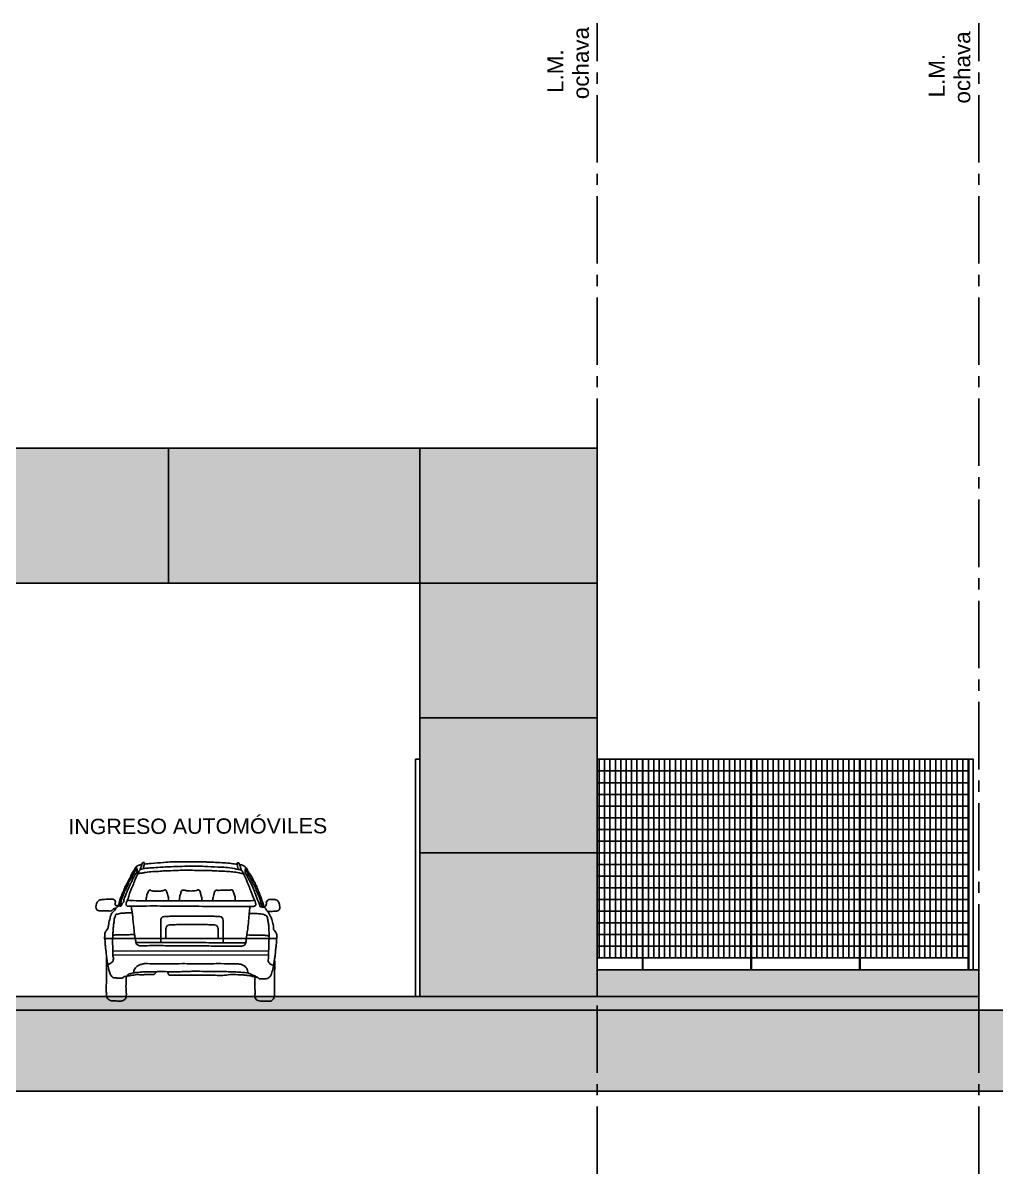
# Model space of a CAD drawing. Header units: inches. Extents: x -309 to 190, y -1585 to -1350.
# Drawn here: x 160.18 to 171, y -1442.28 to -1429.48 of the extents above; entities that cross this region are included whole.
import ezdxf

# ---------------------------------------------------------------- set-up
doc = ezdxf.new("R2010")
doc.units = ezdxf.units.IN
doc.header["$MEASUREMENT"] = 0
doc.linetypes.add('CENTER2', pattern=[1.125, 0.75, -0.125, 0.125, -0.125])
doc.linetypes.add('HIDDEN', pattern=[0.375, 0.25, -0.125])
doc.layers.get('0').update_dxf_attribs({"color": 9, "linetype": 'CONTINUOUS'})
for name, color, linetype in [('03', 9, 'CONTINUOUS'), ('10-TEXTO', 9, 'CONTINUOUS'), ('color gris', 9, 'CONTINUOUS'), ('condensador', 9, 'HIDDEN'), ('esca', 9, 'CONTINUOUS'), ('FMR', 9, 'CONTINUOUS'), ('lm', 9, 'HIDDEN'), ('referencias', 9, 'CONTINUOUS'), ('TEXT-CARP', 9, 'CONTINUOUS')]:
    doc.layers.add(name, color=color, linetype=linetype)
doc.styles.add('ARIAL', font='arial.ttf', dxfattribs={"height": 0.225})
doc.styles.add('ROMANS', font='arial.ttf')

# ---------------------------------------------------------------- blocks, each defined once
blk = doc.blocks.new('qweqe')
at = {"color": 7}
for p, q in [((547.469, 120.459), (547.485, 120.458)), ((548.534, 120.457), (548.518, 120.456)), ((547.043, 119.614), (548.956, 119.614)), ((547.137, 119.477), (548.87, 119.473)), ((547.137, 119.434), (548.865, 119.43))]:
    blk.add_line(p, q, dxfattribs=at)
for points, knots in [([(547.437, 120.377), (547.44, 120.389), (547.449, 120.413), (547.459, 120.44), (547.465, 120.457), (547.469, 120.459)], [0.00089717, 0.00089717, 0.00089717, 0.00089717, 0.00705848, 0.01367692, 0.01585466, 0.01585466, 0.01585466, 0.01585466]), ([(548.18, 120.465), (548.154, 120.465), (548.092, 120.466), (548.002, 120.468), (547.9, 120.466), (547.802, 120.468), (547.687, 120.458), (547.582, 120.451), (547.51, 120.445), (547.484, 120.44)], [0, 0, 0, 0, 0.0130865, 0.0315417, 0.0459743, 0.0647681, 0.0815991, 0.1048393, 0.1182554, 0.1182554, 0.1182554, 0.1182554]), ([(548.518, 120.44), (548.507, 120.442), (548.472, 120.444), (548.41, 120.455), (548.334, 120.457), (548.256, 120.462), (548.206, 120.463), (548.18, 120.464)], [0.90956096, 0.90956096, 0.90956096, 0.90956096, 0.91516129, 0.92740666, 0.94165728, 0.95360429, 0.96715149, 0.96715149, 0.96715149, 0.96715149]), ([(547.399, 120.413), (547.368, 120.37), (547.363, 120.358), (547.345, 120.331), (547.325, 120.292), (547.303, 120.243), (547.273, 120.2), (547.257, 120.142), (547.23, 120.093), (547.216, 120.045), (547.205, 120.012), (547.199, 119.99), (547.193, 119.974), (547.184, 119.96), (547.166, 119.947), (547.152, 119.919), (547.121, 119.902), (547.116, 119.874), (547.104, 119.857), (547.104, 119.835), (547.095, 119.808), (547.088, 119.774), (547.084, 119.746), (547.081, 119.725), (547.072, 119.715), (547.065, 119.701), (547.049, 119.69), (547.047, 119.67), (547.045, 119.648), (547.044, 119.629), (547.043, 119.612), (547.045, 119.601), (547.054, 119.59), (547.047, 119.569), (547.052, 119.539), (547.053, 119.502), (547.063, 119.453), (547.064, 119.399), (547.076, 119.342), (547.083, 119.29), (547.095, 119.249), (547.103, 119.22), (547.116, 119.199), (547.131, 119.179), (547.161, 119.176), (547.191, 119.173), (547.22, 119.172), (547.243, 119.174), (547.253, 119.185), (547.264, 119.191), (547.274, 119.193), (547.288, 119.191), (547.296, 119.206), (547.312, 119.218), (547.338, 119.225), (547.369, 119.234), (547.413, 119.235), (547.471, 119.244), (547.544, 119.242), (547.63, 119.246), (547.751, 119.245), (547.874, 119.243), (547.988, 119.249), (548.086, 119.249), (548.193, 119.248), (548.301, 119.249), (548.383, 119.246), (548.445, 119.244), (548.502, 119.242), (548.561, 119.238), (548.614, 119.235), (548.66, 119.224), (548.694, 119.205), (548.725, 119.192), (548.747, 119.179), (548.757, 119.168), (548.767, 119.165), (548.79, 119.166), (548.818, 119.165), (548.851, 119.164), (548.87, 119.18), (548.889, 119.195), (548.898, 119.222), (548.907, 119.25), (548.918, 119.283), (548.924, 119.319), (548.928, 119.358), (548.934, 119.397), (548.941, 119.436), (548.943, 119.479), (548.949, 119.52), (548.953, 119.562), (548.954, 119.599), (548.959, 119.629), (548.96, 119.652), (548.956, 119.667), (548.944, 119.682), (548.933, 119.699), (548.92, 119.717), (548.923, 119.736), (548.92, 119.757), (548.911, 119.782), (548.908, 119.81), (548.901, 119.836), (548.886, 119.861), (548.872, 119.891), (548.85, 119.921), (548.833, 119.945), (548.819, 119.962), (548.802, 119.96), (548.79, 119.967), (548.771, 119.968), (548.768, 119.994), (548.746, 120.036), (548.723, 120.097), (548.701, 120.159), (548.677, 120.213), (548.651, 120.261), (548.629, 120.304), (548.616, 120.329), (548.607, 120.345), (548.604, 120.358), (548.604, 120.372), (548.608, 120.385), (548.613, 120.397), (548.61, 120.409), (548.601, 120.415), (548.586, 120.426), (548.567, 120.431), (548.552, 120.435), (548.544, 120.436), (548.544, 120.437)], [0.1427516, 0.1427516, 0.1427516, 0.1427516, 0.1441207, 0.1491577, 0.1592131, 0.1662954, 0.1767689, 0.1855494, 0.1967554, 0.2051715, 0.2106866, 0.2148044, 0.2165516, 0.2192272, 0.2231216, 0.2279667, 0.2344574, 0.2396988, 0.2417508, 0.2447679, 0.2503915, 0.2562398, 0.2625008, 0.2646156, 0.2670974, 0.2692619, 0.2723491, 0.2761324, 0.2791232, 0.2837165, 0.2857809, 0.2876726, 0.2890104, 0.2927793, 0.2976017, 0.3047458, 0.3115836, 0.3228817, 0.3319707, 0.341553, 0.3493995, 0.3535351, 0.3570373, 0.3619053, 0.3651923, 0.3718659, 0.3771463, 0.3804333, 0.3827283, 0.3845789, 0.3866954, 0.3880729, 0.3909937, 0.3942555, 0.398394, 0.4040732, 0.4109949, 0.4202495, 0.4340319, 0.4481112, 0.4641835, 0.4954098, 0.51109, 0.5223418, 0.545301, 0.5652758, 0.5772893, 0.5873935, 0.5965795, 0.6064622, 0.6172914, 0.6239172, 0.6299773, 0.6370636, 0.6412013, 0.6429937, 0.6444456, 0.6465118, 0.6543688, 0.6589833, 0.6626123, 0.6668312, 0.6710489, 0.6763449, 0.6821303, 0.6886547, 0.6948862, 0.702056, 0.7087711, 0.7149814, 0.7239743, 0.7301846, 0.7361529, 0.7430687, 0.7453625, 0.747978, 0.7507787, 0.7551725, 0.7585599, 0.7610831, 0.7645543, 0.7695644, 0.7744681, 0.7790389, 0.7829391, 0.7892012, 0.7959495, 0.8016858, 0.8046248, 0.8060023, 0.8100116, 0.8119047, 0.8143755, 0.8213364, 0.8372718, 0.8468576, 0.8551737, 0.8673872, 0.8746748, 0.879399, 0.8819641, 0.8838557, 0.8861495, 0.8889869, 0.8911018, 0.8925526, 0.894527, 0.8969663, 0.9012549, 0.9047667, 0.9051149, 0.9051149, 0.9051149, 0.9051149]), ([(547.395, 120.407), (547.397, 120.401), (547.402, 120.39), (547.409, 120.374), (547.403, 120.359), (547.396, 120.343), (547.381, 120.324), (547.364, 120.294), (547.35, 120.254), (547.326, 120.218), (547.312, 120.177), (547.293, 120.138), (547.275, 120.092), (547.259, 120.052), (547.255, 120.019), (547.238, 120.002), (547.233, 119.986), (547.222, 119.971), (547.208, 119.977), (547.198, 119.977), (547.194, 119.976)], [0.00393246, 0.00393246, 0.00393246, 0.00393246, 0.00694879, 0.01010811, 0.01212537, 0.01485463, 0.01885172, 0.0245582, 0.03238138, 0.04019022, 0.04641738, 0.05424055, 0.06257681, 0.07160269, 0.07590429, 0.07928738, 0.08300537, 0.08496544, 0.08747661, 0.08969513, 0.08969513, 0.08969513, 0.08969513]), ([(547.472, 120.389), (547.475, 120.4), (547.481, 120.422), (547.486, 120.445), (547.485, 120.457)], [0.0017489, 0.0017489, 0.0017489, 0.0017489, 0.00757716, 0.01366641, 0.01366641, 0.01366641, 0.01366641]), ([(548.529, 120.387), (548.526, 120.398), (548.521, 120.42), (548.517, 120.444), (548.518, 120.456)], [0.0017489, 0.0017489, 0.0017489, 0.0017489, 0.00757716, 0.01366641, 0.01366641, 0.01366641, 0.01366641]), ([(548.563, 120.374), (548.561, 120.386), (548.552, 120.41), (548.544, 120.438), (548.537, 120.454), (548.534, 120.457)], [0.00089717, 0.00089717, 0.00089717, 0.00089717, 0.00705848, 0.01367692, 0.01585466, 0.01585466, 0.01585466, 0.01585466]), ([(547.67, 119.57), (547.669, 119.582), (547.667, 119.615), (547.671, 119.665), (547.665, 119.724), (547.669, 119.773), (547.666, 119.813), (547.672, 119.836), (547.681, 119.851), (547.698, 119.859), (547.733, 119.859), (547.824, 119.865), (547.922, 119.862), (547.998, 119.863), (548.015, 119.864)], [0, 0, 0, 0, 0.006094, 0.0168189, 0.0258234, 0.0362585, 0.0417659, 0.0459866, 0.0480774, 0.0504159, 0.0550938, 0.0658437, 0.0966014, 0.1049292, 0.1049292, 0.1049292, 0.1049292]), ([(548.36, 119.57), (548.36, 119.582), (548.362, 119.615), (548.358, 119.665), (548.365, 119.724), (548.361, 119.773), (548.364, 119.813), (548.357, 119.836), (548.348, 119.851), (548.331, 119.859), (548.296, 119.859), (548.206, 119.865), (548.108, 119.862), (548.031, 119.863), (548.015, 119.864)], [0, 0, 0, 0, 0.006094, 0.0168189, 0.0258234, 0.0362585, 0.0417659, 0.0459866, 0.0480774, 0.0504159, 0.0550938, 0.0658437, 0.0966014, 0.1049292, 0.1049292, 0.1049292, 0.1049292]), ([(547.725, 119.614), (547.724, 119.619), (547.723, 119.644), (547.726, 119.679), (547.723, 119.719), (547.73, 119.742), (547.739, 119.757), (547.756, 119.765), (547.791, 119.765), (547.878, 119.771), (547.957, 119.769), (548.015, 119.769)], [0.02353949, 0.02353949, 0.02353949, 0.02353949, 0.0258234, 0.03625846, 0.04176585, 0.04598659, 0.04807738, 0.05041587, 0.05509377, 0.06584368, 0.09515876, 0.09515876, 0.09515876, 0.09515876]), ([(548.305, 119.614), (548.305, 119.619), (548.306, 119.644), (548.303, 119.679), (548.306, 119.719), (548.3, 119.742), (548.291, 119.757), (548.274, 119.765), (548.239, 119.765), (548.151, 119.771), (548.072, 119.769), (548.015, 119.769)], [0.02353949, 0.02353949, 0.02353949, 0.02353949, 0.0258234, 0.03625846, 0.04176585, 0.04598659, 0.04807738, 0.05041587, 0.05509377, 0.06584368, 0.09515876, 0.09515876, 0.09515876, 0.09515876])]:
    blk.add_open_spline(points, degree=3, knots=knots, dxfattribs=at)
for points in [[(547.402, 120.387), (547.39, 120.372), (547.372, 120.346), (547.357, 120.317), (547.332, 120.275), (547.309, 120.231), (547.292, 120.189), (547.265, 120.137), (547.244, 120.077), (547.229, 120.036), (547.217, 119.996), (547.211, 119.976)], [(548.064, 120.418), (547.988, 120.419), (547.879, 120.415), (547.75, 120.411), (547.636, 120.404), (547.545, 120.399), (547.485, 120.392), (547.458, 120.386), (547.444, 120.382), (547.435, 120.374), (547.424, 120.358), (547.387, 120.276), (547.363, 120.217), (547.336, 120.153), (547.316, 120.099), (547.299, 120.045), (547.288, 120.018), (547.282, 120.001), (547.283, 119.989), (547.286, 119.981), (547.295, 119.975), (547.328, 119.973), (547.425, 119.973), (547.509, 119.975), (547.665, 119.975), (547.799, 119.973), (547.968, 119.972), (548.091, 119.972), (548.248, 119.969), (548.377, 119.969), (548.513, 119.969), (548.578, 119.969), (548.642, 119.968), (548.686, 119.968), (548.71, 119.972), (548.719, 119.98), (548.723, 119.986), (548.722, 120.007), (548.695, 120.075), (548.666, 120.151), (548.639, 120.217), (548.599, 120.312), (548.578, 120.354), (548.571, 120.367), (548.561, 120.372), (548.541, 120.38), (548.515, 120.385), (548.48, 120.393), (548.301, 120.409), (548.154, 120.416), (548.063, 120.417)], [(548.609, 120.386), (548.626, 120.361), (548.639, 120.328), (548.662, 120.287), (548.688, 120.238), (548.72, 120.176), (548.738, 120.13), (548.756, 120.087), (548.771, 120.044), (548.78, 120.012), (548.792, 119.98), (548.798, 119.962)], [(548.612, 120.401), (548.625, 120.388), (548.637, 120.364), (548.661, 120.327), (548.684, 120.288), (548.709, 120.241), (548.734, 120.191), (548.755, 120.138), (548.779, 120.078), (548.794, 120.03), (548.809, 119.989), (548.813, 119.976), (548.821, 119.971), (548.824, 119.959)], [(547.505, 120.036), (547.506, 120.062), (547.511, 120.088), (547.519, 120.115), (547.53, 120.138), (547.536, 120.148), (547.544, 120.151), (547.555, 120.151), (547.559, 120.148), (547.584, 120.142), (547.604, 120.141), (547.634, 120.141), (547.665, 120.142), (547.687, 120.145), (547.699, 120.149), (547.711, 120.152), (547.718, 120.154), (547.728, 120.147), (547.733, 120.138), (547.74, 120.119), (547.746, 120.092), (547.752, 120.068), (547.753, 120.045), (547.756, 120.034)], [(548.242, 120.033), (548.245, 120.046), (548.251, 120.071), (548.258, 120.102), (548.261, 120.117), (548.268, 120.139), (548.28, 120.15), (548.288, 120.151), (548.302, 120.149), (548.318, 120.149), (548.348, 120.152), (548.378, 120.153), (548.401, 120.153), (548.421, 120.151), (548.438, 120.151), (548.459, 120.154), (548.468, 120.146), (548.475, 120.13), (548.483, 120.108), (548.49, 120.085), (548.495, 120.06), (548.494, 120.034)], [(547.188, 119.978), (547.167, 119.981), (547.162, 120.008), (547.161, 120.032), (547.15, 120.045), (547.131, 120.052), (547.108, 120.052), (547.06, 120.05), (547.026, 120.047), (546.984, 120.04), (546.967, 120.027), (546.958, 120.011), (546.948, 119.984), (546.948, 119.951), (546.952, 119.939), (546.963, 119.928), (546.984, 119.922), (547.004, 119.921), (547.044, 119.922), (547.085, 119.92), (547.113, 119.921), (547.123, 119.925), (547.132, 119.931), (547.144, 119.945), (547.153, 119.948), (547.16, 119.95), (547.171, 119.949)], [(548.825, 119.97), (548.835, 119.975), (548.838, 119.983), (548.842, 120.001), (548.841, 120.014), (548.851, 120.032), (548.862, 120.043), (548.872, 120.049), (548.892, 120.049), (548.929, 120.046), (548.948, 120.045), (548.97, 120.03), (548.979, 120.013), (548.987, 119.994), (548.989, 119.977), (548.99, 119.962), (548.99, 119.95), (548.985, 119.933), (548.973, 119.923), (548.954, 119.919), (548.922, 119.917), (548.888, 119.913), (548.866, 119.913), (548.853, 119.915)], [(547.349, 119.898), (547.306, 119.9), (547.255, 119.896), (547.212, 119.893), (547.185, 119.886), (547.169, 119.88), (547.164, 119.866), (547.153, 119.839), (547.149, 119.801), (547.142, 119.757), (547.138, 119.708), (547.136, 119.667), (547.133, 119.617), (547.132, 119.551), (547.135, 119.477), (547.133, 119.443), (547.136, 119.417), (547.141, 119.4), (547.139, 119.376), (547.135, 119.358), (547.128, 119.352), (547.113, 119.339), (547.08, 119.324)], [(548.652, 119.892), (548.702, 119.893), (548.739, 119.891), (548.794, 119.885), (548.83, 119.874), (548.85, 119.853), (548.855, 119.834), (548.863, 119.793), (548.869, 119.749), (548.869, 119.71), (548.873, 119.662), (548.873, 119.626), (548.87, 119.583), (548.87, 119.532), (548.865, 119.46), (548.865, 119.431), (548.863, 119.378), (548.866, 119.353), (548.876, 119.341), (548.886, 119.327), (548.903, 119.321), (548.925, 119.316)], [(547.137, 119.648), (547.149, 119.651), (547.175, 119.654), (547.219, 119.655), (547.317, 119.656), (547.376, 119.659)], [(547.391, 119.569), (547.482, 119.568), (547.706, 119.569), (547.982, 119.569), (548.235, 119.567), (548.487, 119.564), (548.61, 119.564)], [(548.627, 119.658), (548.641, 119.654), (548.67, 119.652), (548.719, 119.652), (548.82, 119.65), (548.841, 119.648), (548.851, 119.647), (548.861, 119.641), (548.871, 119.641)], [(547.616, 119.245), (547.607, 119.229), (547.602, 119.22), (547.593, 119.213), (547.573, 119.213), (547.517, 119.214), (547.478, 119.211), (547.433, 119.211), (547.401, 119.212), (547.369, 119.207), (547.333, 119.202), (547.309, 119.197), (547.297, 119.197)]]:
    blk.add_spline(points, degree=3, dxfattribs=at)
for points, start_tangent, end_tangent in [([(547.394, 120.406), (547.403, 120.418), (547.416, 120.426), (547.44, 120.434), (547.458, 120.436)], (0.593425, 0.80489), (0.992356, 0.123409)), ([(547.418, 120.335), (547.456, 120.341), (547.499, 120.349), (547.579, 120.358), (547.663, 120.362), (547.724, 120.367), (547.829, 120.369), (547.902, 120.373), (548.02, 120.372), (548.104, 120.371), (548.218, 120.369), (548.266, 120.367), (548.36, 120.362), (548.434, 120.358), (548.505, 120.35), (548.539, 120.344), (548.591, 120.335)], (0.904907, 0.425609), (0.999412, -0.034278)), ([(547.873, 120.034), (547.876, 120.062), (547.881, 120.09), (547.891, 120.125), (547.897, 120.145), (547.911, 120.151), (547.927, 120.153), (547.941, 120.148), (547.958, 120.145), (547.979, 120.144), (548.006, 120.142), (548.034, 120.145), (548.06, 120.146), (548.073, 120.151), (548.077, 120.154), (548.088, 120.154), (548.102, 120.143), (548.108, 120.121), (548.118, 120.085), (548.124, 120.05), (548.125, 120.032)], (0.033863, 0.999426), (0.35577, -0.934573)), ([(547.34, 119.971), (547.344, 119.941), (547.351, 119.903), (547.357, 119.84), (547.364, 119.773), (547.369, 119.725), (547.375, 119.669), (547.383, 119.617), (547.391, 119.575), (547.396, 119.557), (547.404, 119.547), (547.416, 119.538), (547.45, 119.533), (547.517, 119.534), (547.72, 119.534), (547.936, 119.533), (548.144, 119.531), (548.37, 119.53), (548.528, 119.529), (548.581, 119.532), (548.601, 119.542), (548.61, 119.559), (548.617, 119.596), (548.634, 119.719), (548.644, 119.81), (548.652, 119.897), (548.658, 119.967)], (0.077473, -0.996994), (0.074071, 0.997253)), ([(547.063, 119.422), (547.061, 119.085), (547.06, 119.03), (547.064, 118.991), (547.064, 118.971), (547.073, 118.955), (547.089, 118.934), (547.107, 118.925), (547.159, 118.92), (547.215, 118.917), (547.261, 118.93), (547.282, 118.961), (547.285, 118.993), (547.281, 119.079), (547.285, 119.193)], (-0.012801, -0.999918), (0.019428, 0.999811)), ([(547.367, 119.234), (547.369, 119.253), (547.38, 119.275), (547.397, 119.298), (547.427, 119.319), (547.451, 119.326), (547.49, 119.334), (547.521, 119.334), (547.632, 119.332), (547.908, 119.334), (548.124, 119.333), (548.336, 119.334), (548.49, 119.332), (548.531, 119.331), (548.556, 119.328), (548.586, 119.315), (548.604, 119.302), (548.623, 119.28), (548.632, 119.257), (548.635, 119.23)], (0.190198, 0.981746), (0.086844, -0.996222)), ([(548.936, 119.366), (548.932, 119.053), (548.931, 118.994), (548.929, 118.963), (548.919, 118.942), (548.899, 118.922), (548.849, 118.916), (548.817, 118.916), (548.762, 118.919), (548.733, 118.931), (548.717, 118.954), (548.716, 119.002), (548.714, 119.07), (548.716, 119.183)], (-0.040779, -0.999168), (0.060714, 0.998155)), ([(547.742, 119.247), (547.747, 119.232), (547.754, 119.218), (547.757, 119.209), (547.77, 119.205), (547.791, 119.205), (548.064, 119.205), (548.21, 119.207), (548.377, 119.205), (548.458, 119.213), (548.506, 119.212), (548.583, 119.209), (548.628, 119.203), (548.689, 119.193), (548.742, 119.182)], (0.525514, -0.850785), (0.941191, 0.337876))]:
    blk.add_spline(points, degree=3, dxfattribs=dict(at, start_tangent=start_tangent, end_tangent=end_tangent))
at = {"color": 7, "start_tangent": (0.958706, -0.284399)}
blk.add_spline([(547.296, 120.039), (547.366, 120.035), (547.488, 120.033), (547.683, 120.033), (547.845, 120.032), (548.031, 120.032), (548.183, 120.031), (548.322, 120.033), (548.486, 120.033), (548.629, 120.032), (548.71, 120.037)], degree=3, dxfattribs=at)

msp = doc.modelspace()

# ---------------------------------------------------------------- hatches: boundary and pattern name
at = {"layer": 'color gris', "linetype": 'Continuous'}
h = msp.add_hatch(color=256, dxfattribs=at)
h.dxf.hatch_style = 1
h.paths.add_polyline_path([(166.564, -1440.007), (166.564, -1440.307), (170.804, -1440.307), (170.804, -1440.007)])
at = {"layer": 'color gris'}
msp.add_hatch(color=256, dxfattribs=at).paths.add_polyline_path([(170.804, -1440.307), (166.564, -1440.307), (164.604, -1440.307), (148.554, -1440.307), (70.824, -1440.307), (70.824, -1441.357), (170.804, -1441.357)])
h = msp.add_hatch(color=256, dxfattribs=at)
edge = h.paths.add_edge_path()
edge.add_line((70.824, -1440.457), (66.804, -1440.457))
edge.add_line((66.804, -1440.457), (66.804, -1440.557))
edge.add_arc((62.804, -1639.047), 198.531, 88.84553, 91.15447)
edge.add_line((58.804, -1440.557), (58.804, -1441.357))
edge.add_line((58.804, -1441.357), (70.824, -1441.357))
edge.add_line((70.824, -1441.357), (70.824, -1440.457))
edge = h.paths.add_edge_path()
edge.add_line((179.308, -1441.357), (179.308, -1440.51))
edge.add_arc((178.804, -1610.236), 169.727, 89.83005, 91.35043)
edge.add_line((174.804, -1440.557), (174.804, -1440.457))
edge.add_line((174.804, -1440.457), (170.804, -1440.457))
edge.add_line((170.804, -1440.457), (170.804, -1441.357))
edge.add_line((170.804, -1441.357), (179.308, -1441.357))
at = {"layer": 'referencias', "linetype": 'Continuous', "lineweight": 5}
h = msp.add_hatch(color=256, dxfattribs=at)
h.dxf.hatch_style = 1
h.paths.add_polyline_path([(166.564, -1434.207), (108.184, -1434.207), (108.184, -1440.307), (114.079, -1440.307), (114.079, -1435.707), (164.593, -1435.707), (164.593, -1440.307), (166.564, -1440.307)])

# ---------------------------------------------------------------- linework, layer by layer
at = {"linetype": 'Continuous'}
for p, q in [((166.564, -1437.667), (170.693, -1437.667)), ((166.564, -1437.667), (167.072, -1437.667)), ((166.585, -1437.667), (166.585, -1439.877)), ((166.645, -1437.667), (166.645, -1439.877)), ((166.705, -1437.667), (166.705, -1439.877)), ((166.765, -1437.667), (166.765, -1439.877)), ((166.825, -1437.667), (166.825, -1439.877)), ((166.885, -1437.667), (166.885, -1439.877)), ((166.945, -1437.667), (166.945, -1439.877)), ((167.005, -1437.667), (167.005, -1439.877)), ((167.005, -1437.667), (167.005, -1439.877)), ((167.065, -1437.667), (167.065, -1439.877)), ((167.065, -1437.667), (167.065, -1439.877)), ((167.065, -1439.877), (167.065, -1437.667)), ((167.065, -1437.667), (167.065, -1439.877)), ((167.065, -1437.667), (167.065, -1439.877)), ((167.065, -1439.877), (167.065, -1437.667)), ((167.072, -1437.667), (167.072, -1439.877)), ((167.072, -1437.667), (167.072, -1439.877)), ((167.072, -1439.877), (167.072, -1437.667)), ((167.072, -1437.667), (167.072, -1439.877)), ((167.072, -1437.667), (168.279, -1437.667)), ((167.072, -1437.667), (167.072, -1439.877)), ((167.072, -1439.877), (167.072, -1437.667)), ((167.132, -1437.667), (167.132, -1439.877)), ((167.192, -1437.667), (167.192, -1439.877)), ((167.252, -1437.667), (167.252, -1439.877)), ((167.312, -1437.667), (167.312, -1439.877)), ((167.372, -1437.667), (167.372, -1439.877)), ((167.432, -1437.667), (167.432, -1439.877)), ((167.492, -1437.667), (167.492, -1439.877)), ((167.552, -1437.667), (167.552, -1439.877)), ((167.612, -1437.667), (167.612, -1439.877)), ((167.672, -1437.667), (167.672, -1439.877)), ((167.732, -1437.667), (167.732, -1439.877)), ((167.792, -1437.667), (167.792, -1439.877)), ((167.852, -1437.667), (167.852, -1439.877)), ((167.912, -1437.667), (167.912, -1439.877)), ((167.972, -1437.667), (167.972, -1439.877)), ((168.032, -1437.667), (168.032, -1439.877)), ((168.092, -1437.667), (168.092, -1439.877)), ((168.152, -1437.667), (168.152, -1439.877)), ((168.212, -1437.667), (168.212, -1439.877)), ((168.212, -1437.667), (168.212, -1439.877)), ((168.272, -1437.667), (168.272, -1439.877)), ((168.272, -1437.667), (168.272, -1439.877)), ((168.272, -1439.877), (168.272, -1437.667)), ((168.272, -1437.667), (168.272, -1439.877)), ((168.272, -1437.667), (168.272, -1439.877)), ((168.272, -1439.877), (168.272, -1437.667)), ((168.279, -1437.667), (168.279, -1439.877)), ((168.279, -1437.667), (168.279, -1439.877)), ((168.279, -1439.877), (168.279, -1437.667)), ((168.279, -1437.667), (168.279, -1439.877)), ((168.279, -1437.667), (169.486, -1437.667)), ((168.279, -1437.667), (168.279, -1439.877)), ((168.279, -1439.877), (168.279, -1437.667)), ((168.339, -1437.667), (168.339, -1439.877)), ((168.399, -1437.667), (168.399, -1439.877)), ((168.459, -1437.667), (168.459, -1439.877)), ((168.519, -1437.667), (168.519, -1439.877)), ((168.579, -1437.667), (168.579, -1439.877)), ((168.639, -1437.667), (168.639, -1439.877)), ((168.699, -1437.667), (168.699, -1439.877)), ((168.759, -1437.667), (168.759, -1439.877)), ((168.819, -1437.667), (168.819, -1439.877)), ((168.879, -1437.667), (168.879, -1439.877)), ((168.939, -1437.667), (168.939, -1439.877)), ((168.999, -1437.667), (168.999, -1439.877)), ((169.059, -1437.667), (169.059, -1439.877)), ((169.119, -1437.667), (169.119, -1439.877)), ((169.179, -1437.667), (169.179, -1439.877)), ((169.239, -1437.667), (169.239, -1439.877)), ((169.299, -1437.667), (169.299, -1439.877)), ((169.359, -1437.667), (169.359, -1439.877)), ((169.419, -1437.667), (169.419, -1439.877)), ((169.419, -1437.667), (169.419, -1439.877)), ((169.479, -1437.667), (169.479, -1439.877)), ((169.479, -1437.667), (169.479, -1439.877)), ((169.479, -1439.877), (169.479, -1437.667)), ((169.479, -1437.667), (169.479, -1439.877)), ((169.479, -1437.667), (169.479, -1439.877)), ((169.479, -1439.877), (169.479, -1437.667)), ((169.486, -1437.667), (169.486, -1439.877)), ((169.486, -1437.667), (169.486, -1439.877)), ((169.486, -1439.877), (169.486, -1437.667)), ((169.486, -1437.667), (169.486, -1439.877)), ((169.486, -1437.667), (170.693, -1437.667)), ((169.486, -1437.667), (169.486, -1439.877)), ((169.486, -1439.877), (169.486, -1437.667)), ((169.546, -1437.667), (169.546, -1439.877)), ((169.606, -1437.667), (169.606, -1439.877)), ((169.666, -1437.667), (169.666, -1439.877)), ((169.726, -1437.667), (169.726, -1439.877)), ((169.786, -1437.667), (169.786, -1439.877)), ((169.846, -1437.667), (169.846, -1439.877)), ((169.906, -1437.667), (169.906, -1439.877)), ((169.966, -1437.667), (169.966, -1439.877)), ((170.026, -1437.667), (170.026, -1439.877)), ((170.086, -1437.667), (170.086, -1439.877)), ((170.146, -1437.667), (170.146, -1439.877)), ((170.206, -1437.667), (170.206, -1439.877)), ((170.266, -1437.667), (170.266, -1439.877)), ((170.326, -1437.667), (170.326, -1439.877)), ((170.386, -1437.667), (170.386, -1439.877)), ((170.446, -1437.667), (170.446, -1439.877)), ((170.506, -1437.667), (170.506, -1439.877)), ((170.566, -1437.667), (170.566, -1439.877)), ((170.626, -1437.667), (170.626, -1439.877)), ((170.686, -1437.667), (170.686, -1439.877)), ((170.686, -1437.667), (170.686, -1439.877)), ((170.686, -1439.877), (170.686, -1437.667)), ((170.693, -1437.667), (170.693, -1439.877)), ((170.693, -1437.667), (170.693, -1439.877)), ((170.693, -1439.877), (170.693, -1437.667)), ((166.564, -1437.797), (170.693, -1437.797)), ((166.564, -1437.797), (167.065, -1437.797)), ((167.072, -1437.797), (168.272, -1437.797)), ((168.279, -1437.797), (169.479, -1437.797)), ((169.486, -1437.797), (170.686, -1437.797)), ((166.564, -1437.927), (170.693, -1437.927)), ((166.564, -1437.927), (167.065, -1437.927)), ((167.072, -1437.927), (168.272, -1437.927)), ((168.279, -1437.927), (169.479, -1437.927)), ((169.486, -1437.927), (170.686, -1437.927)), ((166.564, -1438.057), (170.693, -1438.057)), ((166.564, -1438.057), (167.065, -1438.057)), ((167.072, -1438.057), (168.272, -1438.057)), ((168.279, -1438.057), (169.479, -1438.057)), ((169.486, -1438.057), (170.686, -1438.057)), ((166.564, -1438.187), (170.693, -1438.187)), ((166.564, -1438.187), (167.065, -1438.187)), ((167.072, -1438.187), (168.272, -1438.187)), ((168.279, -1438.187), (169.479, -1438.187)), ((169.486, -1438.187), (170.686, -1438.187)), ((166.564, -1438.317), (170.693, -1438.317)), ((166.564, -1438.317), (167.065, -1438.317)), ((167.072, -1438.317), (168.272, -1438.317)), ((168.279, -1438.317), (169.479, -1438.317)), ((169.486, -1438.317), (170.686, -1438.317)), ((166.564, -1438.447), (170.693, -1438.447)), ((166.564, -1438.447), (167.065, -1438.447)), ((167.072, -1438.447), (168.272, -1438.447)), ((168.279, -1438.447), (169.479, -1438.447)), ((169.486, -1438.447), (170.686, -1438.447)), ((166.564, -1438.577), (170.693, -1438.577)), ((166.564, -1438.577), (167.065, -1438.577)), ((167.072, -1438.577), (168.272, -1438.577)), ((168.279, -1438.577), (169.479, -1438.577)), ((169.486, -1438.577), (170.686, -1438.577)), ((166.564, -1438.707), (170.693, -1438.707)), ((166.564, -1438.707), (167.065, -1438.707)), ((167.072, -1438.707), (168.272, -1438.707)), ((168.279, -1438.707), (169.479, -1438.707)), ((169.486, -1438.707), (170.686, -1438.707)), ((166.564, -1438.837), (170.693, -1438.837)), ((166.564, -1438.837), (167.065, -1438.837)), ((167.072, -1438.837), (168.272, -1438.837)), ((168.279, -1438.837), (169.479, -1438.837)), ((169.486, -1438.837), (170.686, -1438.837)), ((166.564, -1438.967), (170.693, -1438.967)), ((166.564, -1438.967), (167.065, -1438.967)), ((167.072, -1438.967), (168.272, -1438.967)), ((168.279, -1438.967), (169.479, -1438.967)), ((169.486, -1438.967), (170.686, -1438.967)), ((166.564, -1439.097), (170.693, -1439.097)), ((166.564, -1439.097), (167.065, -1439.097)), ((167.072, -1439.097), (168.272, -1439.097)), ((168.279, -1439.097), (169.479, -1439.097)), ((169.486, -1439.097), (170.686, -1439.097)), ((166.564, -1439.227), (170.693, -1439.227)), ((166.564, -1439.227), (167.065, -1439.227)), ((167.072, -1439.227), (168.272, -1439.227)), ((168.279, -1439.227), (169.479, -1439.227)), ((169.486, -1439.227), (170.686, -1439.227)), ((166.564, -1439.357), (170.693, -1439.357)), ((166.564, -1439.357), (167.065, -1439.357)), ((167.072, -1439.357), (168.272, -1439.357)), ((168.279, -1439.357), (169.479, -1439.357)), ((169.486, -1439.357), (170.686, -1439.357)), ((166.564, -1439.487), (170.693, -1439.487)), ((166.564, -1439.487), (167.065, -1439.487)), ((167.072, -1439.487), (168.272, -1439.487)), ((168.279, -1439.487), (169.479, -1439.487)), ((169.486, -1439.487), (170.686, -1439.487)), ((166.564, -1439.617), (170.693, -1439.617)), ((166.564, -1439.617), (167.065, -1439.617)), ((167.072, -1439.617), (168.272, -1439.617)), ((168.279, -1439.617), (169.479, -1439.617)), ((169.486, -1439.617), (170.686, -1439.617)), ((166.564, -1439.747), (170.693, -1439.747)), ((166.564, -1439.747), (167.065, -1439.747)), ((167.072, -1439.747), (168.272, -1439.747)), ((168.279, -1439.747), (169.479, -1439.747)), ((169.486, -1439.747), (170.686, -1439.747)), ((166.564, -1439.877), (170.693, -1439.877)), ((166.564, -1439.877), (167.072, -1439.877)), ((167.072, -1439.877), (168.279, -1439.877)), ((168.279, -1439.877), (169.486, -1439.877)), ((169.486, -1439.877), (170.693, -1439.877)), ((166.564, -1440.007), (170.804, -1440.007)), ((166.564, -1440.007), (166.564, -1440.307)), ((170.804, -1440.007), (170.804, -1440.307)), ((166.564, -1440.307), (170.804, -1440.307))]:
    msp.add_line(p, q, dxfattribs=at)
for points in [[(164.543, -1437.667), (164.593, -1437.667), (164.593, -1440.307), (164.543, -1440.307)], [(167.065, -1437.667), (167.072, -1437.667), (167.072, -1440.007), (167.065, -1440.007)], [(167.072, -1437.667), (167.065, -1437.667), (167.065, -1440.007), (167.072, -1440.007)], [(167.065, -1437.667), (167.072, -1437.667), (167.072, -1440.007), (167.065, -1440.007)], [(167.072, -1437.667), (167.065, -1437.667), (167.065, -1440.007), (167.072, -1440.007)], [(168.272, -1437.667), (168.279, -1437.667), (168.279, -1440.007), (168.272, -1440.007)], [(168.279, -1437.667), (168.272, -1437.667), (168.272, -1440.007), (168.279, -1440.007)], [(168.272, -1437.667), (168.279, -1437.667), (168.279, -1440.007), (168.272, -1440.007)], [(168.279, -1437.667), (168.272, -1437.667), (168.272, -1440.007), (168.279, -1440.007)], [(169.479, -1437.667), (169.486, -1437.667), (169.486, -1440.007), (169.479, -1440.007)], [(169.486, -1437.667), (169.479, -1437.667), (169.479, -1440.007), (169.486, -1440.007)], [(169.479, -1437.667), (169.486, -1437.667), (169.486, -1440.007), (169.479, -1440.007)], [(169.486, -1437.667), (169.479, -1437.667), (169.479, -1440.007), (169.486, -1440.007)], [(170.686, -1437.667), (170.693, -1437.667), (170.693, -1440.007), (170.686, -1440.007)], [(170.693, -1437.667), (170.686, -1437.667), (170.686, -1440.007), (170.693, -1440.007)], [(170.693, -1437.667), (170.743, -1437.667), (170.743, -1440.007), (170.693, -1440.007)]]:
    msp.add_lwpolyline(points, close=True, dxfattribs=at)
for points in [[(174.804, -1440.557), (174.804, -1440.457), (170.804, -1440.457), (170.804, -1440.307), (70.824, -1440.307), (70.824, -1440.457), (66.804, -1440.457), (66.804, -1440.557)], [(58.804, -1440.557), (58.804, -1441.357), (174.804, -1441.357), (179.308, -1441.357)]]:
    msp.add_lwpolyline(points)
at = {"layer": '03', "ltscale": 0.5}
msp.add_lwpolyline([(166.564, -1434.207), (108.184, -1434.207), (108.184, -1440.307), (114.079, -1440.307), (114.079, -1435.707), (164.593, -1435.707), (164.593, -1440.307), (166.564, -1440.307)], close=True, dxfattribs=at)
at = {"layer": 'condensador', "linetype": 'ByBlock'}
msp.add_lwpolyline([(170.804, -1440.457), (70.824, -1440.457)], dxfattribs=at)
at = {"layer": 'esca'}
for p, q in [((161.797, -1434.207), (161.797, -1435.707)), ((164.593, -1435.707), (164.593, -1434.207)), ((166.564, -1435.707), (164.593, -1435.707)), ((166.564, -1437.207), (164.593, -1437.207)), ((166.564, -1438.707), (164.593, -1438.707))]:
    msp.add_line(p, q, dxfattribs=at)
at = {"layer": 'FMR', "ltscale": 0.5}
for p, q in [((166.564, -1434.207), (166.564, -1440.307)), ((131.429, -1435.707), (164.593, -1435.707)), ((164.593, -1435.707), (164.593, -1440.307))]:
    msp.add_line(p, q, dxfattribs=at)
at = {"layer": 'lm', "linetype": 'CENTER2'}
for points in [[(166.564, -1442.279), (166.564, -1429.478)], [(170.804, -1442.279), (170.804, -1429.478)]]:
    msp.add_lwpolyline(points, dxfattribs=at)

# ---------------------------------------------------------------- block references
at = {"linetype": 'ByBlock'}
msp.add_blockref('qweqe', (-385.956, -1559.274), dxfattribs=at)

# ---------------------------------------------------------------- texts
at = {"layer": '10-TEXTO', "insert": (157.064, -1438.342), "char_height": 0.17, "width": 10.08424, "attachment_point": 1, "rotation": 0.191, "style": 'ROMANS'}
msp.add_mtext('\\pi3.621,t4.301;INGRESO AUTOMÓVILES', dxfattribs=at)
at = {"layer": 'TEXT-CARP', "style": 'ARIAL'}
for s, p in [('ochava', (166.47, -1430.325)), ('ochava', (170.71, -1430.374)), ('L.M.', (166.186, -1430.256)), ('L.M.', (170.426, -1430.305))]:
    msp.add_text(s, height=0.1782, rotation=90, dxfattribs=at).set_placement(p)

doc.saveas('drawing.dxf')
